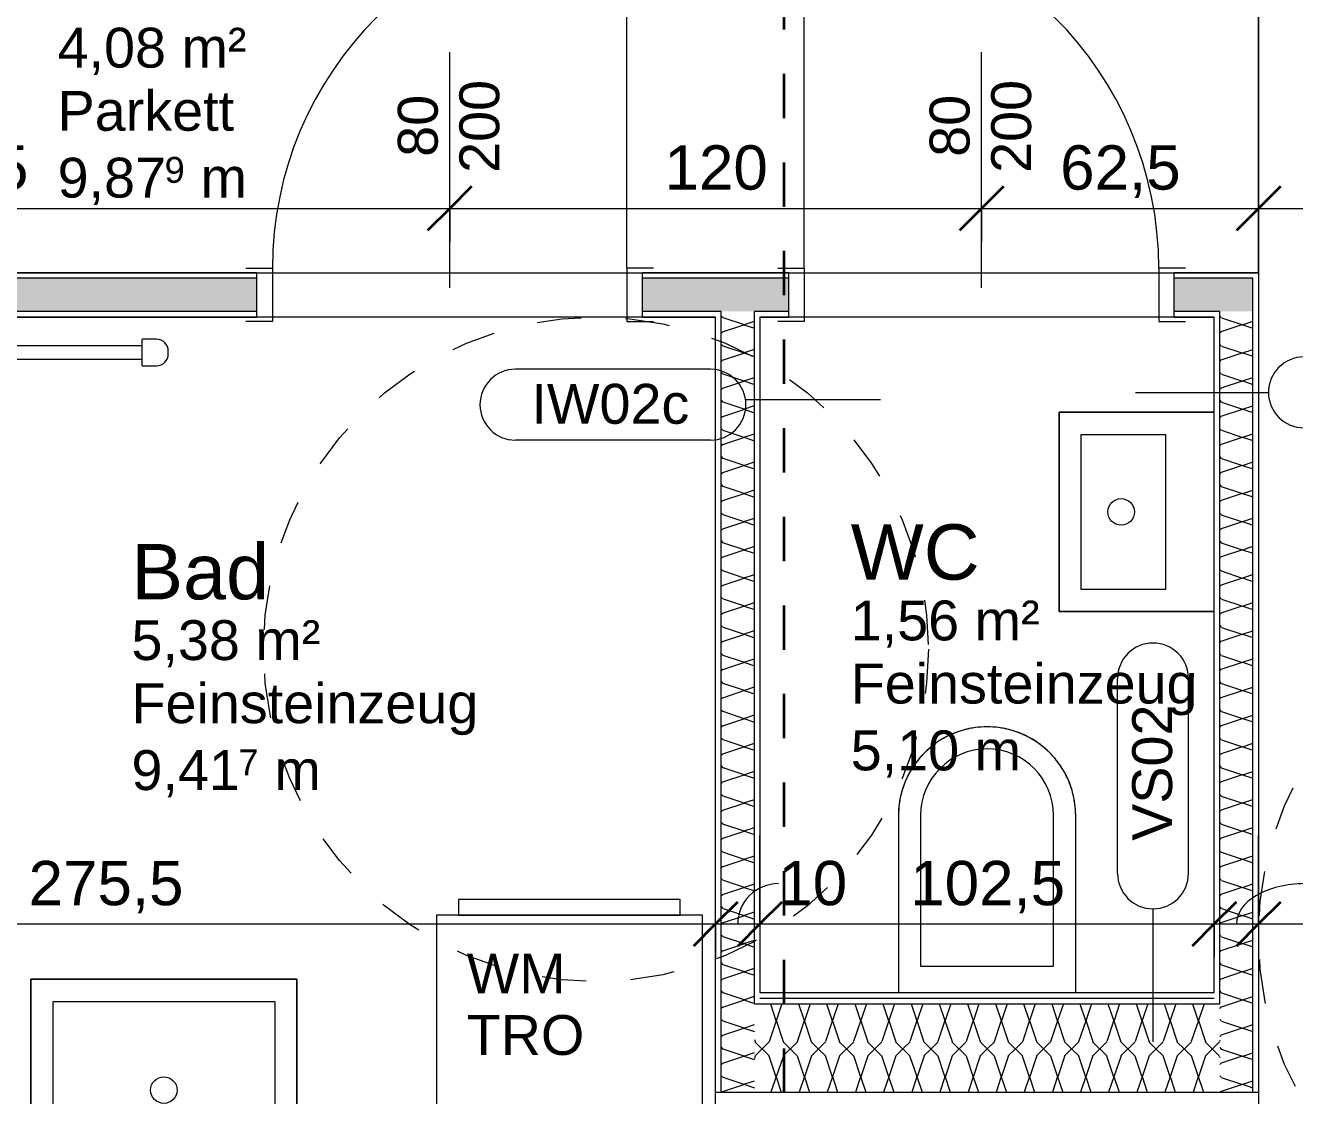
# Model space of a CAD drawing. Header units: metres. Extents: x 3.2 to 50, y 58.8 to 100.4.
# Drawn here: x 13.711 to 16.575, y 80.723 to 83.139 of the extents above; entities that cross this region are included whole.
import ezdxf

# ---------------------------------------------------------------- set-up
doc = ezdxf.new("R2010")
doc.units = ezdxf.units.M
doc.linetypes.add('Strich Punkt Mittel', pattern=[0.015875, 0.00635, -0.004763, 0, -0.004763])
doc.linetypes.add('Verdeckt', pattern=[0.003, 0.002, -0.001])
for name, color, linetype, lineweight in [('A_2D', 7, 'Continuous', 13), ('A_Bemassung-50_', 4, 'Continuous', 9), ('A_Bemassung_', 4, 'Continuous', 9), ('A_Beschriftung_', 7, 'Continuous', 9), ('A_Decken', 8, 'Continuous', 13), ('A_Raeume', 7, 'Continuous', 13), ('A_Raeume_', 7, 'Continuous', 5), ('A_Raeume_Beschriftung_', 7, 'Continuous', 9), ('A_Raster_', 1, 'Continuous', 9), ('A_Sanitaer', 3, 'Continuous', 13), ('A_Tueren', 31, 'Continuous', 13), ('A_Waende', 7, 'Continuous', 13), ('M-EQPM', 50, 'Continuous', 5), ('Text', 130, 'Continuous', 9)]:
    doc.layers.add(name, color=color, linetype=linetype, lineweight=lineweight)
doc.styles.add('Arial_2', font='arial.ttf', dxfattribs={"height": 0.09})
doc.styles.add('Arial_3', font='arial.ttf', dxfattribs={"height": 0.125})
doc.styles.add('Arial_4', font='arial.ttf', dxfattribs={"height": 0.05849})
doc.styles.add('Arial_5', font='arial.ttf', dxfattribs={"height": 0.1})
doc.dimstyles.new('WGA-Bemaßung', dxfattribs={"dimscale": 0.3048, "dimtxt": 0.102026, "dimasz": 0.328084, "dimexe": 0.246063, "dimexo": 0.0625, "dimgap": 0.04101, "dimtad": 1, "dimdec": 1, "dimlfac": 100, "dimrnd": 0.5, "dimdsep": 46, "dimtxsty": 'Arial_5', "dimblk1": 'OBLIQUE', "dimblk2": 'OBLIQUE', "dimsah": 1, "dimcen": 0.09, "dimdle": 0.246063, "dimazin": 2, "dimtfac": 1, "dimtdec": 4, "dimtix": 1, "dimtmove": 0, "dimatfit": 3, "dimfxl": 0.656168, "dimfxlon": 1, "dimtvp": 1, "dimtolj": 1, "dimtzin": 0, "dimarcsym": 2})
doc.dimstyles.new('WGA-Bemaßung_2', dxfattribs={"dimscale": 0.3048, "dimtxt": 0.102026, "dimasz": 0.328084, "dimexe": 0.246063, "dimexo": 0.0625, "dimgap": 0.04101, "dimtad": 1, "dimdec": 1, "dimlfac": 100, "dimrnd": 0.5, "dimdsep": 46, "dimtxsty": 'Arial_5', "dimblk1": 'OBLIQUE', "dimblk2": 'OBLIQUE', "dimsah": 1, "dimcen": 0.09, "dimdle": 0.246063, "dimazin": 2, "dimtfac": 1, "dimtdec": 4, "dimtix": 1, "dimtmove": 1, "dimatfit": 3, "dimfxl": 0.656168, "dimfxlon": 1, "dimtvp": 1, "dimtolj": 1, "dimtzin": 0, "dimarcsym": 2})

# ---------------------------------------------------------------- blocks, each defined once
blk = doc.blocks.new('UZ_D1 - SL_0800x2000_Zimmertür_Stahlzarge_GK-7175609-263_PP_01OG_BT1')
at = {"layer": 'A_Tueren', "lineweight": 5}
for p, q in [((0.4, 0.06), (0.4, 0.86)), ((-0.46, 0.06), (-0.4, 0.06)), ((-0.4, 0.06), (-0.4, -0.06)), ((0.4, 0.06), (0.4, -0.06)), ((0.46, 0.06), (0.4, 0.06)), ((-0.4, -0.06), (-0.46, -0.06)), ((0.4, -0.06), (0.46, -0.06))]:
    blk.add_line(p, q, dxfattribs=at)
blk.add_arc((0.4, 0.06), 0.8, 90, 180, dxfattribs=at)
blk = doc.blocks.new('UZ_D1 - SL_0800x2000_Zimmertür_Stahlzarge_GK-7175309-263_PP_01OG_BT1')
at = {"layer": 'A_Tueren', "lineweight": 5}
for p, q in [((-0.4, 0.06), (-0.46, 0.06)), ((-0.4, -0.06), (-0.4, 0.06)), ((0.4, 0.06), (0.46, 0.06)), ((0.4, -0.06), (0.4, 0.06)), ((-0.46, -0.06), (-0.4, -0.06)), ((0.46, -0.06), (0.4, -0.06)), ((0.4, -0.06), (0.4, -0.86))]:
    blk.add_line(p, q, dxfattribs=at)
blk.add_arc((0.4, -0.06), 0.8, 180, 270, dxfattribs=at)
blk = doc.blocks.new('Sani_Waschtisch_Wandbasiert_eckig_einzel - 600 x 460-11352363-263_PP_01OG_BT1')
at = {"layer": 'A_Sanitaer', "lineweight": 5}
for p, q in [((0.4226, 0.5225), (-0.1774, 0.5225)), ((-0.1774, 0.5225), (-0.1774, 0.0625)), ((-0.1774, 0.0625), (-0.1774, 0.5225)), ((-0.1774, 0.5225), (0.4226, 0.5225)), ((0.4226, 0.0625), (0.4226, 0.5225)), ((0.4226, 0.5225), (0.4226, 0.0625)), ((-0.1274, 0.1725), (-0.1274, 0.4725)), ((-0.1274, 0.4725), (0.3726, 0.4725)), ((0.3726, 0.4725), (0.3726, 0.1725)), ((0.3726, 0.1725), (-0.1274, 0.1725))]:
    blk.add_line(p, q, dxfattribs=at)
blk.add_circle((0.1226, 0.2725), 0.03, dxfattribs=at)
blk = doc.blocks.new('Sani_Waschmaschine - 600x600-1515073-263_PP_01OG_BT1')
at = {"layer": 'A_Sanitaer'}
for p, q in [((0.5675, 0.5666), (-0.0325, 0.5666)), ((-0.0325, 0.5666), (-0.0325, -0.0134)), ((0.5675, -0.0134), (0.5675, 0.5666)), ((-0.0325, -0.0134), (0.5675, -0.0134)), ((0.0175, -0.0134), (0.0175, -0.0484)), ((0.5175, -0.0134), (0.0175, -0.0134)), ((0.0238, -0.0134), (0.0175, -0.0134)), ((0.0423, -0.0134), (0.0238, -0.0134)), ((0.0721, -0.0134), (0.0423, -0.0134)), ((0.1116, -0.0134), (0.0721, -0.0134)), ((0.159, -0.0134), (0.1116, -0.0134)), ((0.2119, -0.0134), (0.159, -0.0134)), ((0.2675, -0.0134), (0.2119, -0.0134)), ((0.3231, -0.0134), (0.2675, -0.0134)), ((0.376, -0.0134), (0.3231, -0.0134)), ((0.4234, -0.0134), (0.376, -0.0134)), ((0.463, -0.0134), (0.4234, -0.0134)), ((0.4928, -0.0134), (0.463, -0.0134)), ((0.5112, -0.0134), (0.4928, -0.0134)), ((0.5175, -0.0134), (0.5112, -0.0134)), ((0.5175, -0.0484), (0.5175, -0.0134)), ((0.0175, -0.0484), (0.5175, -0.0484)), ((0.0175, -0.0484), (0.0238, -0.0484)), ((0.0238, -0.0484), (0.0423, -0.0484)), ((0.0423, -0.0484), (0.0721, -0.0484)), ((0.0721, -0.0484), (0.1116, -0.0484)), ((0.1116, -0.0484), (0.159, -0.0484)), ((0.159, -0.0484), (0.2119, -0.0484)), ((0.2119, -0.0484), (0.2675, -0.0484)), ((0.2675, -0.0484), (0.3231, -0.0484)), ((0.3231, -0.0484), (0.376, -0.0484)), ((0.376, -0.0484), (0.4234, -0.0484)), ((0.4234, -0.0484), (0.463, -0.0484)), ((0.463, -0.0484), (0.4928, -0.0484)), ((0.4928, -0.0484), (0.5112, -0.0484)), ((0.5112, -0.0484), (0.5175, -0.0484))]:
    blk.add_line(p, q, dxfattribs=at)
blk = doc.blocks.new('Sani_WC-Wandbasierend - 400x600-3803100-263_PP_01OG_BT1')
at = {"layer": 'A_Sanitaer', "lineweight": 5}
for p, q in [((-0.075, 0.5125), (-0.075, 0.1125)), ((-0.075, 0.5125), (-0.075, 0.1125)), ((-0.025, 0.5125), (-0.025, 0.1725)), ((0.275, 0.1725), (0.275, 0.5125)), ((0.325, 0.1125), (0.325, 0.5125)), ((0.325, 0.1125), (0.325, 0.5125)), ((-0.025, 0.1725), (0.275, 0.1725)), ((-0.075, 0.1125), (0.325, 0.1125))]:
    blk.add_line(p, q, dxfattribs=at)
for radius, start, end in [(0.2, 0, 180), (0.2, 118.3339, 128.1952), (0.2, 112.8529, 118.3339), (0.2, 101.334, 112.8529), (0.2, 97.6033, 101.334), (0.2, 82.3967, 97.6033), (0.2, 78.666, 82.3967), (0.2, 67.1471, 78.666), (0.2, 61.6661, 67.1471), (0.2, 51.8048, 61.6661), (0.15, 0, 180), (0.2, 128.1952, 134.0719), (0.2, 45.9281, 51.8048), (0.2, 143.7338, 149.4915), (0.2, 134.0719, 143.7338), (0.2, 36.2662, 45.9281), (0.2, 30.5085, 36.2662), (0.2, 152.2044, 159.851), (0.2, 149.4915, 152.0709), (0.2, 20.149, 30.5085), (0.2, 159.851, 164.7803), (0.2, 15.2197, 20.149), (0.2, 164.7803, 180), (0.2, 0, 15.2197)]:
    blk.add_arc((0.125, 0.5125), radius, start, end, dxfattribs=at)
blk = doc.blocks.new('Sani_Handwaschbecken_Wandbasiert_eckig - 450 x 350-11050515-263_PP_01OG_BT1')
at = {"layer": 'A_Sanitaer', "lineweight": 5}
for p, q in [((0.3476, 0.4), (-0.1024, 0.4)), ((-0.1024, 0.4), (-0.1024, 0.05)), ((-0.1024, 0.05), (-0.1024, 0.4)), ((-0.1024, 0.4), (0.3476, 0.4)), ((0.3476, 0.05), (0.3476, 0.4)), ((0.3476, 0.4), (0.3476, 0.05)), ((-0.0524, 0.16), (-0.0524, 0.35)), ((-0.0524, 0.35), (0.2976, 0.35)), ((0.2976, 0.35), (0.2976, 0.16)), ((0.2976, 0.16), (-0.0524, 0.16))]:
    blk.add_line(p, q, dxfattribs=at)
blk.add_circle((0.1226, 0.26), 0.03, dxfattribs=at)
blk = doc.blocks.new('HLS_Heizkörper Bad - 60x120-10883335-263_PP_01OG_BT1')
at = {"layer": 'M-EQPM'}
for p, q in [((-0.242, -0.05), (-0.273, -0.05)), ((-0.24, -0.108), (-0.24, -0.052)), ((0.24, -0.052), (0.24, -0.108)), ((0.273, -0.05), (0.242, -0.05)), ((-0.3, -0.077), (-0.3, -0.083)), ((0.24, -0.065), (-0.24, -0.065)), ((0.3, -0.083), (0.3, -0.077)), ((-0.273, -0.11), (-0.242, -0.11)), ((-0.24, -0.095), (0.24, -0.095)), ((0.242, -0.11), (0.273, -0.11))]:
    blk.add_line(p, q, dxfattribs=at)
for centre, radius, start, end in [((-0.273, -0.077), 0.027, 90, 180), ((-0.242, -0.052), 0.00198, 360, 90), ((-0.242, -0.052), 0.00198, 45, 75), ((0.242, -0.052), 0.002, 90, 180), ((0.273, -0.077), 0.027, 360, 90), ((-0.273, -0.083), 0.027, 180, 270), ((0.273, -0.083), 0.027, 270, 360), ((-0.242, -0.108), 0.002, 270, 360), ((-0.242, -0.108), 0.002, 270, 360), ((0.242, -0.108), 0.00198, 180, 270), ((0.242, -0.108), 0.00198, 180, 270)]:
    blk.add_arc(centre, radius, start, end, dxfattribs=at)
blk = doc.blocks.new('BS_Tuer_PP - oben-10002441-263_PP_01OG_BT1')
at = {"layer": 'A_Beschriftung_'}
blk.add_line((0, 0.000124), (0, 0.010761), dxfattribs=at)
blk = doc.blocks.new('BS_Wand_Lollipop - rechts_oben-2026913-263_PP_01OG_BT1')
at = {"layer": 'A_Beschriftung_'}
for p, q in [((0.0046, 0.0016), (0.0134, 0.0016)), ((-0.003, 0), (0.003, 0)), ((0.0046, -0.0016), (0.0134, -0.0016))]:
    blk.add_line(p, q, dxfattribs=at)
for centre, start, end in [((0.0046, 0), 90, 270), ((0.0134, 0), 270, 90)]:
    blk.add_arc(centre, 0.0016, start, end, dxfattribs=at)
blk = doc.blocks.new('BS_Wand_Lollipop - links_unten-2026911-263_PP_01OG_BT1')
at = {"layer": 'A_Beschriftung_'}
for p, q in [((-0.00467, 0.001367), (-0.01347, 0.001367)), ((-0.003087, 0), (0.003, 0)), ((-0.00467, -0.001833), (-0.01347, -0.001833))]:
    blk.add_line(p, q, dxfattribs=at)
for centre, start, end in [((-0.01347, -0.000233), 90, 270), ((-0.00467, -0.000233), 270, 90)]:
    blk.add_arc(centre, 0.0016, start, end, dxfattribs=at)
blk = doc.blocks.new('DIMBLOCK97-263_PP_01OG_BT1')
at = {"layer": 'A_Bemassung-50_', "transparency": 16777216}
for p, q in [((12.5152, 81.1105), (12.5152, 81.3105)), ((15.2689, 81.1105), (15.2689, 81.3105)), ((12.5152, 81.1105), (15.2689, 81.1105)), ((12.5152, 81.1105), (12.5152, 81.0355)), ((15.2689, 81.1105), (15.2689, 81.0355))]:
    blk.add_line(p, q, dxfattribs=at)
at = {"layer": 'A_Bemassung-50_', "lineweight": 35, "transparency": 16777216}
for p, q in [((12.5152, 81.1105), (12.5652, 81.1605)), ((15.2689, 81.1105), (15.3189, 81.1605)), ((12.5152, 81.1105), (12.4652, 81.0605)), ((15.2689, 81.1105), (15.2189, 81.0605))]:
    blk.add_line(p, q, dxfattribs=at)
at = {"layer": 'A_Bemassung-50_', "color": 0, "transparency": 16777216, "insert": (13.7186, 81.2528), "char_height": 0.1, "width": 0.416266, "attachment_point": 1, "line_spacing_factor": 0.941778, "style": 'Arial_5'}
blk.add_mtext('275,5', dxfattribs=at)
blk = doc.blocks.new('_Oblique')
at = {"color": 0, "linetype": 'ByBlock', "lineweight": -2}
blk.add_line((-0.5, -0.5), (0.5, 0.5), dxfattribs=at)
blk = doc.blocks.new('DIMBLOCK98-263_PP_01OG_BT1')
at = {"layer": 'A_Bemassung-50_', "transparency": 16777216}
for p, q in [((15.2689, 81.1105), (15.2689, 81.3105)), ((15.3689, 81.1105), (15.3689, 81.3105)), ((15.2689, 81.1105), (15.3689, 81.1105)), ((15.2689, 81.1105), (15.2689, 81.0355)), ((15.3689, 81.1105), (15.3689, 81.0355))]:
    blk.add_line(p, q, dxfattribs=at)
at = {"layer": 'A_Bemassung-50_', "lineweight": 35, "transparency": 16777216}
for p, q in [((15.2689, 81.1105), (15.3189, 81.1605)), ((15.3689, 81.1105), (15.4189, 81.1605)), ((15.2689, 81.1105), (15.2189, 81.0605)), ((15.3689, 81.1105), (15.3189, 81.0605))]:
    blk.add_line(p, q, dxfattribs=at)
at = {"layer": 'A_Bemassung-50_', "transparency": 16777216}
blk.add_ellipse((15.4104, 81.1105), major_axis=(0.0915, 0), ratio=0.994793, start_param=1.570796, end_param=3.141593, dxfattribs=at)
at = {"layer": 'A_Bemassung-50_', "color": 0, "transparency": 16777216, "insert": (15.4104, 81.2528), "char_height": 0.1, "width": 0.184588, "attachment_point": 1, "line_spacing_factor": 0.941778, "style": 'Arial_5'}
blk.add_mtext('10', dxfattribs=at)
blk = doc.blocks.new('DIMBLOCK99-263_PP_01OG_BT1')
at = {"layer": 'A_Bemassung-50_', "transparency": 16777216}
for p, q in [((15.3689, 81.1105), (15.3689, 81.3105)), ((16.3939, 81.1105), (16.3939, 81.3105)), ((15.3689, 81.1105), (16.3939, 81.1105)), ((15.3689, 81.1105), (15.3689, 81.0355)), ((16.3939, 81.1105), (16.3939, 81.0355))]:
    blk.add_line(p, q, dxfattribs=at)
at = {"layer": 'A_Bemassung-50_', "lineweight": 35, "transparency": 16777216}
for p, q in [((15.3689, 81.1105), (15.4189, 81.1605)), ((16.3939, 81.1105), (16.4439, 81.1605)), ((15.3689, 81.1105), (15.3189, 81.0605)), ((16.3939, 81.1105), (16.3439, 81.0605))]:
    blk.add_line(p, q, dxfattribs=at)
at = {"layer": 'A_Bemassung-50_', "color": 0, "transparency": 16777216, "insert": (15.708, 81.2528), "char_height": 0.1, "width": 0.416266, "attachment_point": 1, "line_spacing_factor": 0.941778, "style": 'Arial_5'}
blk.add_mtext('102,5', dxfattribs=at)
blk = doc.blocks.new('DIMBLOCK100-263_PP_01OG_BT1')
at = {"layer": 'A_Bemassung-50_', "transparency": 16777216}
for p, q in [((16.3939, 81.1105), (16.3939, 81.3105)), ((16.4939, 81.1105), (16.4939, 81.3105)), ((16.3939, 81.1105), (16.4939, 81.1105)), ((16.3939, 81.1105), (16.3939, 81.0355)), ((16.4939, 81.1105), (16.4939, 81.0355))]:
    blk.add_line(p, q, dxfattribs=at)
at = {"layer": 'A_Bemassung-50_', "lineweight": 35, "transparency": 16777216}
for p, q in [((16.3939, 81.1105), (16.4439, 81.1605)), ((16.4939, 81.1105), (16.5439, 81.1605)), ((16.3939, 81.1105), (16.3439, 81.0605)), ((16.4939, 81.1105), (16.4439, 81.0605))]:
    blk.add_line(p, q, dxfattribs=at)
at = {"layer": 'A_Bemassung-50_', "transparency": 16777216}
blk.add_ellipse((16.598, 81.1105), major_axis=(0.154, 0), ratio=0.590606, start_param=1.570796, end_param=3.141593, dxfattribs=at)
at = {"layer": 'A_Bemassung-50_', "color": 0, "transparency": 16777216, "insert": (16.598, 81.2528), "char_height": 0.1, "width": 0.184588, "attachment_point": 1, "line_spacing_factor": 0.941778, "style": 'Arial_5'}
blk.add_mtext('10', dxfattribs=at)
blk = doc.blocks.new('DIMBLOCK101-263_PP_01OG_BT1')
at = {"layer": 'A_Bemassung-50_', "transparency": 16777216}
for p, q in [((16.4939, 81.1105), (16.4939, 81.3105)), ((18.0852, 81.1105), (18.0852, 81.3105)), ((16.4939, 81.1105), (18.0852, 81.1105)), ((16.4939, 81.1105), (16.4939, 81.0355)), ((18.0852, 81.1105), (18.0852, 81.0355))]:
    blk.add_line(p, q, dxfattribs=at)
at = {"layer": 'A_Bemassung-50_', "lineweight": 35, "transparency": 16777216}
for p, q in [((16.4939, 81.1105), (16.5439, 81.1605)), ((18.0852, 81.1105), (18.1352, 81.1605)), ((16.4939, 81.1105), (16.4439, 81.0605)), ((18.0852, 81.1105), (18.0352, 81.0605))]:
    blk.add_line(p, q, dxfattribs=at)
at = {"layer": 'A_Bemassung-50_', "color": 0, "transparency": 16777216, "insert": (17.1742, 81.2528), "char_height": 0.1, "width": 0.276883, "attachment_point": 1, "line_spacing_factor": 0.941778, "style": 'Arial_5'}
blk.add_mtext('159', dxfattribs=at)
blk = doc.blocks.new('DIMBLOCK321-263_PP_01OG_BT1')
at = {"layer": 'A_Bemassung-50_', "transparency": 16777216}
for p, q in [((14.6689, 82.7258), (14.6689, 82.9258)), ((12.4152, 82.7258), (12.4152, 82.8008)), ((12.4152, 82.7258), (14.6689, 82.7258)), ((12.4152, 82.7258), (12.4152, 82.5258)), ((14.6689, 82.7258), (14.6689, 82.6508))]:
    blk.add_line(p, q, dxfattribs=at)
at = {"layer": 'A_Bemassung-50_', "lineweight": 35, "transparency": 16777216}
for p, q in [((12.4152, 82.7258), (12.4652, 82.7758)), ((14.6689, 82.7258), (14.7189, 82.7758)), ((12.4152, 82.7258), (12.3652, 82.6758)), ((14.6689, 82.7258), (14.6189, 82.6758))]:
    blk.add_line(p, q, dxfattribs=at)
at = {"layer": 'A_Bemassung-50_', "color": 0, "transparency": 16777216, "insert": (13.3686, 82.8681), "char_height": 0.1, "width": 0.416266, "attachment_point": 1, "line_spacing_factor": 0.941778, "style": 'Arial_5'}
blk.add_mtext('225,5', dxfattribs=at)
blk = doc.blocks.new('DIMBLOCK322-263_PP_01OG_BT1')
at = {"layer": 'A_Bemassung-50_', "transparency": 16777216}
for p, q in [((14.6689, 82.7258), (14.6689, 82.9258)), ((15.8689, 82.7258), (15.8689, 82.9258)), ((14.6689, 82.7258), (15.8689, 82.7258)), ((14.6689, 82.7258), (14.6689, 82.6508)), ((15.8689, 82.7258), (15.8689, 82.6508))]:
    blk.add_line(p, q, dxfattribs=at)
at = {"layer": 'A_Bemassung-50_', "lineweight": 35, "transparency": 16777216}
for p, q in [((14.6689, 82.7258), (14.7189, 82.7758)), ((15.8689, 82.7258), (15.9189, 82.7758)), ((14.6689, 82.7258), (14.6189, 82.6758)), ((15.8689, 82.7258), (15.8189, 82.6758))]:
    blk.add_line(p, q, dxfattribs=at)
at = {"layer": 'A_Bemassung-50_', "color": 0, "transparency": 16777216, "insert": (15.1536, 82.8681), "char_height": 0.1, "width": 0.276883, "attachment_point": 1, "line_spacing_factor": 0.941778, "style": 'Arial_5'}
blk.add_mtext('120', dxfattribs=at)
blk = doc.blocks.new('DIMBLOCK323-263_PP_01OG_BT1')
at = {"layer": 'A_Bemassung-50_', "transparency": 16777216}
for p, q in [((15.8689, 82.7258), (15.8689, 82.9258)), ((16.4939, 82.7258), (16.4939, 82.8008)), ((15.8689, 82.7258), (16.4939, 82.7258)), ((15.8689, 82.7258), (15.8689, 82.6508)), ((16.4939, 82.7258), (16.4939, 82.5258))]:
    blk.add_line(p, q, dxfattribs=at)
at = {"layer": 'A_Bemassung-50_', "lineweight": 35, "transparency": 16777216}
for p, q in [((15.8689, 82.7258), (15.9189, 82.7758)), ((16.4939, 82.7258), (16.5439, 82.7758)), ((15.8689, 82.7258), (15.8189, 82.6758)), ((16.4939, 82.7258), (16.4439, 82.6758))]:
    blk.add_line(p, q, dxfattribs=at)
at = {"layer": 'A_Bemassung-50_', "color": 0, "transparency": 16777216, "insert": (16.0464, 82.8681), "char_height": 0.1, "width": 0.323972, "attachment_point": 1, "line_spacing_factor": 0.941778, "style": 'Arial_5'}
blk.add_mtext('62,5', dxfattribs=at)
blk = doc.blocks.new('DIMBLOCK324-263_PP_01OG_BT1')
at = {"layer": 'A_Bemassung-50_', "transparency": 16777216}
for p, q in [((18.0852, 82.7258), (18.0852, 82.9258)), ((16.4939, 82.7258), (16.4939, 82.8008)), ((16.4939, 82.7258), (18.0852, 82.7258)), ((16.4939, 82.7258), (16.4939, 82.5258)), ((18.0852, 82.7258), (18.0852, 82.6508))]:
    blk.add_line(p, q, dxfattribs=at)
at = {"layer": 'A_Bemassung-50_', "lineweight": 35, "transparency": 16777216}
for p, q in [((16.4939, 82.7258), (16.5439, 82.7758)), ((18.0852, 82.7258), (18.1352, 82.7758)), ((16.4939, 82.7258), (16.4439, 82.6758)), ((18.0852, 82.7258), (18.0352, 82.6758))]:
    blk.add_line(p, q, dxfattribs=at)
at = {"layer": 'A_Bemassung-50_', "color": 0, "transparency": 16777216, "insert": (17.1742, 82.8681), "char_height": 0.1, "width": 0.276883, "attachment_point": 1, "line_spacing_factor": 0.941778, "style": 'Arial_5'}
blk.add_mtext('159', dxfattribs=at)

msp = doc.modelspace()

# ---------------------------------------------------------------- hatches: boundary and pattern name
at = {"layer": 'A_Waende', "lineweight": 5}
h = msp.add_hatch(dxfattribs=at)
h.set_pattern_fill('FP_32', color=250, angle=225, style=0, pattern_type=2)
h.set_pattern_definition([(45, (14.45397, 82.48047), (0.1270034, 0.254), [0.02245, -0.15715]), (45, (14.50205, 82.59219), (0.1270034, 0.254), [0.02245, -0.15715]), (45, (14.51761, 82.48047), (0.1270034, 0.254), [0.02245, -0.15715]), (45, (14.56569, 82.59219), (0.1270034, 0.254), [0.02245, -0.15715]), (71.565, (14.470233, 82.496734), (0.1270007, 0.50799766), [0.0502, -0.35141]), (71.565, (14.486497, 82.54411), (0.1270007, 0.50799766), [0.0502, -0.35141]), (71.565, (14.533873, 82.496734), (0.1270007, 0.50799766), [0.0502, -0.35141]), (71.565, (14.550136, 82.54411), (0.1270007, 0.50799766), [0.0502, -0.35141]), (135, (14.47023, 82.59149), (0.1270034, -0.254), [0.02245, -0.15715]), (135, (14.51761, 82.48047), (0.1270034, -0.254), [0.02245, -0.15715]), (135, (14.53387, 82.59149), (0.1270034, -0.254), [0.02245, -0.15715]), (135, (14.58125, 82.48047), (0.1270034, -0.254), [0.02245, -0.15715]), (108.435, (14.486497, 82.54411), (0.1270007, -0.50799766), [0.0502, -0.35141]), (108.435, (14.502053, 82.496027), (0.1270007, -0.50799766), [0.0502, -0.35141]), (108.435, (14.550136, 82.54411), (0.1270007, -0.50799766), [0.0502, -0.35141]), (108.435, (14.565693, 82.496027), (0.1270007, -0.50799766), [0.0502, -0.35141])])
h.paths.add_polyline_path([(16.4814, 82.493), (16.4814, 82.568), (16.3039, 82.568), (16.3039, 82.493), (16.4065, 82.493)])
h.paths.add_polyline_path([(15.4339, 82.493), (15.4339, 82.568), (15.1039, 82.568), (15.1039, 82.493), (15.3689, 82.493)])
h.paths.add_polyline_path([(13.7826, 82.493), (14.2339, 82.493), (14.2339, 82.568), (12.4277, 82.568), (12.4277, 82.493), (13.6942, 82.493)])
h = msp.add_hatch(dxfattribs=at)
h.set_pattern_fill('FP_33', color=250, angle=45, style=0, pattern_type=2)
h.set_pattern_definition([(315, (15.26926, 81.60578), (0.254, -0.127003), [0.02245, -0.15715]), (315, (15.37957, 81.5577), (0.254, -0.1270034), [0.02245, -0.15715]), (315, (15.26926, 81.54214), (0.254, -0.1270034), [0.02245, -0.15715]), (315, (15.38028, 81.49476), (0.254, -0.1270034), [0.02245, -0.15715]), (341.565, (15.28482, 81.590223), (0.5079977, -0.1270007), [0.0502, -0.35141]), (341.565, (15.332196, 81.57396), (0.5079977, -0.1270007), [0.0502, -0.35141]), (341.565, (15.28482, 81.526583), (0.5079977, -0.1270007), [0.0502, -0.35141]), (341.565, (15.332196, 81.51032), (0.5079977, -0.1270007), [0.0502, -0.35141]), (45, (15.38028, 81.58952), (-0.254, -0.1270034), [0.02245, -0.15715]), (45, (15.26926, 81.54214), (-0.254, -0.1270034), [0.02245, -0.15715]), (45, (15.38028, 81.52588), (-0.254, -0.1270034), [0.02245, -0.15715]), (45, (15.26926, 81.4785), (-0.254, -0.1270034), [0.02245, -0.15715]), (18.435, (15.332196, 81.57396), (-0.5079977, -0.1270007), [0.0502, -0.35141]), (18.435, (15.28482, 81.557696), (-0.5079977, -0.1270007), [0.0502, -0.35141]), (18.435, (15.332196, 81.51032), (-0.5079977, -0.1270007), [0.0502, -0.35141]), (18.435, (15.28482, 81.494057), (-0.5079977, -0.1270007), [0.0502, -0.35141])])
h.paths.add_polyline_path([(15.2849, 80.7305), (15.3564, 80.7305), (15.3564, 82.493), (15.2814, 82.493), (15.2814, 80.7305)])
h = msp.add_hatch(dxfattribs=at)
h.set_pattern_fill('FP_34', color=250, angle=45, style=0, pattern_type=2)
h.set_pattern_definition([(315, (16.39356, 81.60578), (0.254, -0.127003), [0.02245, -0.15715]), (315, (16.50529, 81.5577), (0.254, -0.1270034), [0.02245, -0.15715]), (315, (16.39356, 81.54214), (0.254, -0.1270034), [0.02245, -0.15715]), (315, (16.50529, 81.49406), (0.254, -0.1270034), [0.02245, -0.15715]), (341.565, (16.409827, 81.589516), (0.5079977, -0.1270007), [0.0502, -0.35141]), (341.565, (16.45791, 81.57396), (0.5079977, -0.1270007), [0.0502, -0.35141]), (341.565, (16.409827, 81.525876), (0.5079977, -0.1270007), [0.0502, -0.35141]), (341.565, (16.45791, 81.51032), (0.5079977, -0.1270007), [0.0502, -0.35141]), (45, (16.50458, 81.58952), (-0.254, -0.1270034), [0.02245, -0.15715]), (45, (16.39356, 81.54214), (-0.254, -0.1270034), [0.02245, -0.15715]), (45, (16.50529, 81.52658), (-0.254, -0.1270034), [0.02245, -0.15715]), (45, (16.39356, 81.4785), (-0.254, -0.1270034), [0.02245, -0.15715]), (18.435, (16.45791, 81.57396), (-0.5079977, -0.1270007), [0.0502, -0.35141]), (18.435, (16.409827, 81.558403), (-0.5079977, -0.1270007), [0.0502, -0.35141]), (18.435, (16.45791, 81.51032), (-0.5079977, -0.1270007), [0.0502, -0.35141]), (18.435, (16.409827, 81.494764), (-0.5079977, -0.1270007), [0.0502, -0.35141])])
h.paths.add_polyline_path([(16.4814, 80.7305), (16.4814, 82.493), (16.4064, 82.493), (16.4064, 80.7305), (16.4789, 80.7305)])
h = msp.add_hatch(dxfattribs=at)
h.set_pattern_fill('FP_37', color=250, angle=-135, style=0, pattern_type=2)
h.set_pattern_definition([(225, (15.88162, 80.95524), (-0.127003, -0.254), [0.02245, -0.15715]), (225, (15.83424, 80.844225), (-0.127003, -0.254), [0.02245, -0.15715]), (225, (15.81798, 80.95524), (-0.127003, -0.254), [0.02245, -0.15715]), (225, (15.7706, 80.844225), (-0.127003, -0.254), [0.02245, -0.15715]), (251.565, (15.86606, 80.939685), (-0.1270007, -0.5079977), [0.0502, -0.35141]), (251.565, (15.8498, 80.89231), (-0.1270007, -0.5079977), [0.0502, -0.35141]), (251.565, (15.802422, 80.939685), (-0.1270007, -0.5079977), [0.0502, -0.35141]), (251.565, (15.78616, 80.89231), (-0.1270007, -0.5079977), [0.0502, -0.35141]), (315, (15.865355, 80.844225), (-0.127003, 0.254), [0.02245, -0.15715]), (315, (15.81798, 80.95524), (-0.127003, 0.254), [0.02245, -0.15715]), (315, (15.801715, 80.844225), (-0.127003, 0.254), [0.02245, -0.15715]), (315, (15.75434, 80.95524), (-0.127003, 0.254), [0.02245, -0.15715]), (288.435, (15.8498, 80.89231), (-0.1270007, 0.5079977), [0.0502, -0.35141]), (288.435, (15.833535, 80.939685), (-0.1270007, 0.5079977), [0.0502, -0.35141]), (288.435, (15.78616, 80.89231), (-0.1270007, 0.5079977), [0.0502, -0.35141]), (288.435, (15.769895, 80.939685), (-0.1270007, 0.5079977), [0.0502, -0.35141])])
h.paths.add_polyline_path([(15.4293, 80.7305), (16.4064, 80.7305), (16.4064, 80.9305), (15.3564, 80.9305), (15.3564, 80.7305), (15.3689, 80.7305)])

# ---------------------------------------------------------------- linework, layer by layer
at = {"layer": 'A_2D', "linetype": 'Verdeckt', "lineweight": 5}
for centre in [(14.9989, 81.7305), (17.2439, 81.0855)]:
    msp.add_circle(centre, 0.75, dxfattribs=at)
at = {"layer": 'A_Decken'}
for p, q in [((14.2339, 82.5805), (15.1039, 82.5805)), ((15.4339, 82.5805), (16.3039, 82.5805))]:
    msp.add_line(p, q, dxfattribs=at)
at = {"layer": 'A_Raeume', "color": 8, "linetype": 'Verdeckt'}
msp.add_line((16.4939, 82.5805), (16.4939, 83.5805), dxfattribs=at)
at = {"layer": 'A_Raeume_', "flags": 128}
for points in [[(12.6293, 83.5805), (12.6277, 83.5805), (12.4152, 83.5805), (12.4152, 82.5805), (15.3189, 82.5805), (16.4939, 82.5805), (16.4939, 83.5805), (15.2352, 83.5805), (15.1836, 83.5805)], [(18.0852, 80.398), (18.0852, 83.5805), (16.4939, 83.5805), (16.4939, 82.6835), (16.4939, 82.5305), (16.4939, 80.843), (16.4939, 80.7305), (16.4939, 80.683), (16.4939, 80.398)], [(12.5152, 80.5255), (15.2689, 80.5255), (15.2689, 80.683), (15.2689, 80.7305), (15.2689, 80.843), (15.2689, 82.4805), (12.5529, 82.4805), (12.5152, 82.4805)], [(16.3561, 82.4805), (15.3689, 82.4805), (15.3689, 80.9555), (16.3939, 80.9555), (16.3939, 82.4805)]]:
    msp.add_lwpolyline(points, close=True, dxfattribs=at)
at = {"layer": 'A_Raster_', "linetype": 'Strich Punkt Mittel', "lineweight": 35}
msp.add_line((15.4227, 94.2296), (15.4227, 59.9489), dxfattribs=at)
at = {"layer": 'A_Waende'}
for p, q in [((14.2339, 82.5805), (12.4152, 82.5805)), ((14.2339, 82.568), (14.2339, 82.5805)), ((15.4339, 82.5805), (15.1039, 82.5805)), ((15.1039, 82.568), (15.1039, 82.5805)), ((15.4339, 82.568), (15.4339, 82.5805)), ((16.4939, 82.5805), (16.3039, 82.5805)), ((16.3039, 82.568), (16.3039, 82.5805)), ((16.4939, 82.5805), (16.4939, 80.398)), ((14.2339, 82.568), (12.4277, 82.568)), ((15.4339, 82.568), (15.1039, 82.568)), ((16.4814, 82.568), (16.3039, 82.568)), ((16.4814, 80.7305), (16.4814, 82.568)), ((14.2339, 82.493), (12.5027, 82.493)), ((14.2339, 82.4805), (14.2339, 82.493)), ((15.1039, 82.4805), (15.1039, 82.493)), ((15.2814, 82.493), (15.1039, 82.493)), ((15.2814, 80.7305), (15.2814, 82.493)), ((15.4339, 82.493), (15.3564, 82.493)), ((15.3564, 80.9305), (15.3564, 82.493)), ((15.4339, 82.4805), (15.4339, 82.493)), ((16.3039, 82.4805), (16.3039, 82.493)), ((16.4064, 82.493), (16.3039, 82.493)), ((16.4064, 80.9305), (16.4064, 82.493)), ((12.5152, 82.4805), (14.2339, 82.4805)), ((15.1039, 82.4805), (15.2689, 82.4805)), ((15.2689, 80.5255), (15.2689, 82.4805)), ((15.3689, 82.4805), (15.4339, 82.4805)), ((15.3689, 82.4805), (15.3689, 80.9555)), ((16.3039, 82.4805), (16.3939, 82.4805)), ((16.3939, 80.9555), (16.3939, 82.4805)), ((15.3689, 80.9555), (16.3939, 80.9555)), ((15.3564, 80.9305), (16.4064, 80.9305)), ((15.2689, 80.7305), (16.4939, 80.7305))]:
    msp.add_line(p, q, dxfattribs=at)
at = {"layer": 'A_Waende', "color": 250, "lineweight": 5}
for p, q in [((14.2339, 82.493), (14.2339, 82.568)), ((15.1039, 82.493), (15.1039, 82.568)), ((15.4339, 82.493), (15.4339, 82.568)), ((16.3039, 82.493), (16.3039, 82.568))]:
    msp.add_line(p, q, dxfattribs=at)
at = {"layer": 'A_Waende', "lineweight": 18}
msp.add_line((15.3689, 80.943), (16.3939, 80.943), dxfattribs=at)

# ---------------------------------------------------------------- block references
at = {"layer": 'A_Beschriftung_', "xscale": 49.99999999999998, "yscale": 49.99999999999998, "zscale": 49.99999999999998}
for name, p in [('BS_Tuer_PP - oben-10002441-263_PP_01OG_BT1', (14.6689, 82.5405)), ('BS_Tuer_PP - oben-10002441-263_PP_01OG_BT1', (15.8689, 82.5405)), ('BS_Wand_Lollipop - rechts_oben-2026913-263_PP_01OG_BT1', (16.3664, 82.3104)), ('BS_Wand_Lollipop - links_unten-2026911-263_PP_01OG_BT1', (15.4906, 82.2942))]:
    msp.add_blockref(name, p, dxfattribs=at)
at = {"layer": 'A_Beschriftung_', "xscale": 49.99999999999998, "yscale": 49.99999999999998, "zscale": 49.99999999999998, "rotation": 89.99999999999991}
msp.add_blockref('BS_Wand_Lollipop - rechts_oben-2026913-263_PP_01OG_BT1', (16.2559, 80.9946), dxfattribs=at)
at = {"layer": 'A_Sanitaer'}
for name, p, rotation in [('Sani_Handwaschbecken_Wandbasiert_eckig - 450 x 350-11050515-263_PP_01OG_BT1', (16.4439, 81.9179), 89.99999999999717), ('Sani_Waschmaschine - 600x600-1515073-263_PP_01OG_BT1', (15.2064, 81.1171), 180)]:
    msp.add_blockref(name, p, dxfattribs=dict(at, rotation=rotation))
for name, p in [('Sani_WC-Wandbasierend - 400x600-3803100-263_PP_01OG_BT1', (15.7564, 80.843)), ('Sani_Waschtisch_Wandbasiert_eckig_einzel - 600 x 460-11352363-263_PP_01OG_BT1', (13.9013, 80.463))]:
    msp.add_blockref(name, p, dxfattribs=at)
at = {"layer": 'A_Tueren'}
msp.add_blockref('UZ_D1 - SL_0800x2000_Zimmertür_Stahlzarge_GK-7175609-263_PP_01OG_BT1', (14.6689, 82.5305), dxfattribs=at)
at = {"layer": 'A_Tueren', "rotation": 180}
msp.add_blockref('UZ_D1 - SL_0800x2000_Zimmertür_Stahlzarge_GK-7175309-263_PP_01OG_BT1', (15.8689, 82.5305), dxfattribs=at)
at = {"layer": 'M-EQPM'}
msp.add_blockref('HLS_Heizkörper Bad - 60x120-10883335-263_PP_01OG_BT1', (13.7339, 82.4805), dxfattribs=at)

# ---------------------------------------------------------------- texts
at = {"layer": 'A_Beschriftung_', "char_height": 0.09, "attachment_point": 1, "rotation": 90, "style": 'Arial_2'}
for s, insert, width in [('200', (14.6907, 82.8059), 0.252532), ('200', (15.8907, 82.8059), 0.252532), ('80', (14.5518, 82.8422), 0.168354), ('80', (15.7518, 82.8422), 0.168354), ('VS02', (16.2089, 81.2981), 0.368776)]:
    msp.add_mtext(s, dxfattribs=dict(at, insert=insert, width=width))
at = {"layer": 'A_Beschriftung_', "insert": (14.8532, 82.3296), "char_height": 0.09, "width": 0.432911, "attachment_point": 1, "style": 'Arial_2'}
msp.add_mtext('IW02c', dxfattribs=at)
at = {"layer": 'A_Raeume_Beschriftung_', "attachment_point": 1}
for s, insert, char_height, width, style in [('4,08 m²', (13.784, 83.1335), 0.09, 0.505063, 'Arial_2'), ('Parkett', (13.784, 82.991), 0.09, 0.464979, 'Arial_2'), ('9,87', (13.784, 82.8401), 0.09, 0.292616, 'Arial_2'), ('9', (14.0255, 82.8419), 0.0585, 0.056118, 'Arial_4'), (' m', (14.0718, 82.8401), 0.09, 0.164346, 'Arial_2'), ('WC', (15.5737, 82.0126), 0.125, 0.360759, 'Arial_3'), ('Bad', (13.9507, 81.9682), 0.125, 0.372785, 'Arial_3'), ('1,56 m²', (15.5737, 81.8406), 0.09, 0.505063, 'Arial_2'), ('5,38 m²', (13.9507, 81.7962), 0.09, 0.505063, 'Arial_2'), ('Feinsteinzeug', (15.5737, 81.6981), 0.09, 0.909915, 'Arial_2'), ('Feinsteinzeug', (13.9507, 81.6537), 0.09, 0.909915, 'Arial_2'), ('5,10 m', (15.5737, 81.5472), 0.09, 0.456962, 'Arial_2'), ('9,41', (13.9507, 81.5028), 0.09, 0.292616, 'Arial_2'), ('7', (14.1921, 81.5046), 0.0585, 0.056118, 'Arial_4'), (' m', (14.2384, 81.5028), 0.09, 0.164346, 'Arial_2')]:
    msp.add_mtext(s, dxfattribs=dict(at, insert=insert, char_height=char_height, width=width, style=style))
at = {"layer": 'Text', "color": 7, "char_height": 0.09, "attachment_point": 1, "style": 'Arial_2'}
for s, insert, width in [('WM', (14.7072, 81.0437), 0.276582), ('TRO', (14.7072, 80.9048), 0.316667)]:
    msp.add_mtext(s, dxfattribs=dict(at, insert=insert, width=width))

# ---------------------------------------------------------------- dimensions: what is measured, and where the dimension line sits
at = {"layer": 'A_Bemassung_'}
for base, p1, p2, override, picture, middle in [((14.6689, 82.7258), (12.4152, 82.5258), (14.6689, 82.9258), {"dimpost": '<>', "dimfxl": 2.288971}, 'DIMBLOCK321-263_PP_01OG_BT1', (13.542, 82.7893)), ((15.8689, 82.7258), (14.6689, 82.9258), (15.8689, 82.9258), {"dimpost": '<>', "dimfxl": 1.2}, 'DIMBLOCK322-263_PP_01OG_BT1', (15.2689, 82.7893)), ((16.4939, 82.7258), (15.8689, 82.9258), (16.4939, 82.5258), {"dimpost": '<>', "dimfxl": 0.742041}, 'DIMBLOCK323-263_PP_01OG_BT1', (16.1814, 82.7893)), ((18.0852, 82.7258), (16.4939, 82.5258), (18.0852, 82.9258), {"dimpost": '<>', "dimfxl": 1.640755}, 'DIMBLOCK324-263_PP_01OG_BT1', (17.2895, 82.7893)), ((15.2689, 81.1105), (12.5152, 81.3105), (15.2689, 81.3105), {"dimpost": '<>', "dimfxl": 2.75375}, 'DIMBLOCK97-263_PP_01OG_BT1', (13.892, 81.174)), ((16.3939, 81.1105), (15.3689, 81.3105), (16.3939, 81.3105), {"dimpost": '<>', "dimfxl": 1.025}, 'DIMBLOCK99-263_PP_01OG_BT1', (15.8814, 81.174)), ((18.0852, 81.1105), (16.4939, 81.3105), (18.0852, 81.3105), {"dimpost": '<>', "dimfxl": 1.59125}, 'DIMBLOCK101-263_PP_01OG_BT1', (17.2895, 81.174))]:
    dim = msp.add_linear_dim(base=base, p1=p1, p2=p2, dimstyle='WGA-Bemaßung', override=override, dxfattribs=at)
    dim.commit()
    dim.dimension.update_dxf_attribs({"geometry": picture, "text_midpoint": middle})
for base, p1, p2, picture, middle in [((15.3689, 81.1105), (15.2689, 81.3105), (15.3689, 81.3105), 'DIMBLOCK98-263_PP_01OG_BT1', (15.5027, 81.1861)), ((16.4939, 81.1105), (16.3939, 81.3105), (16.4939, 81.3105), 'DIMBLOCK100-263_PP_01OG_BT1', (16.6903, 81.1861))]:
    dim = msp.add_linear_dim(base=base, p1=p1, p2=p2, dimstyle='WGA-Bemaßung_2', override={"dimpost": '<>', "dimfxl": 0.1}, dxfattribs=at)
    dim.commit()
    dim.dimension.update_dxf_attribs({"geometry": picture, "text_midpoint": middle, "dimtype": 160})

doc.saveas('drawing.dxf')
